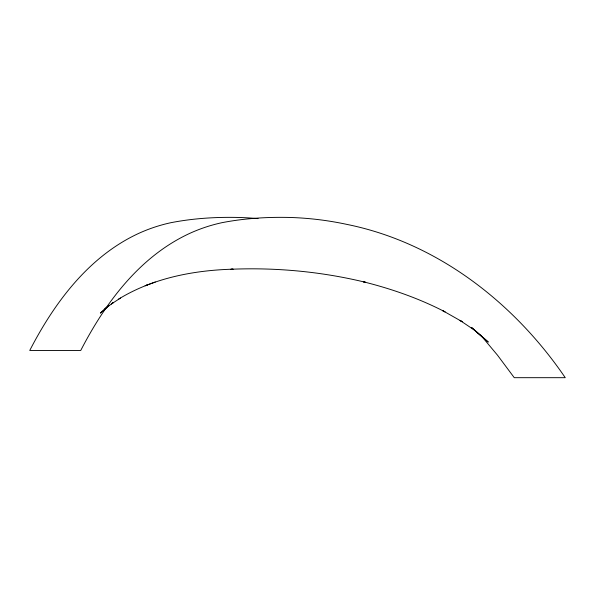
<?xml version="1.0" encoding="UTF-8"?>
<svg xmlns="http://www.w3.org/2000/svg" width="595" height="595" viewBox="0 0 595 595"><rect width="100%" height="100%" fill="white"/><g stroke="black" fill="none" stroke-linecap="round" stroke-linejoin="round"><path stroke-width="0.89" d="M109.071 305.25L100.421 313.104L106.892 307.265M104.683 309.021L113.585 302.357L111.362 303.978L120.525 298.043M118.308 299.292C152.64 278.185 193.271 270.301 233.106 269.171L230.897 269.26C276.102 267.356 321.56 271.625 365.538 282.313L363.337 281.777C391.57 288.835 419.2 298.459 445.06 311.877L442.873 310.746L462.248 321.739L460.061 320.452L474.46 330.151L488.287 342.066L471.634 327.533M147.315 284.916L145.098 285.756L155.28 282.008M471.575 327.495L484.181 338.667M480.76 335.208L497.554 355.252L514.259 377.684L565.25 377.684C514.11 302.632 437.184 242.671 346.982 224.419A317.12 317.12 0 0 0 290.769 217.487C267.735 216.87 244.582 218.283 221.942 222.686A157.541 157.541 0 0 0 189.106 233.671C139.446 256.839 105.256 302.929 80.742 350.462L29.75 350.462C54.264 302.929 88.447 256.839 138.107 233.671A157.541 157.541 0 0 1 170.951 222.686C193.591 218.283 216.744 216.87 239.778 217.495A317.12 317.12 0 0 1 258.059 218.625"/></g></svg>
